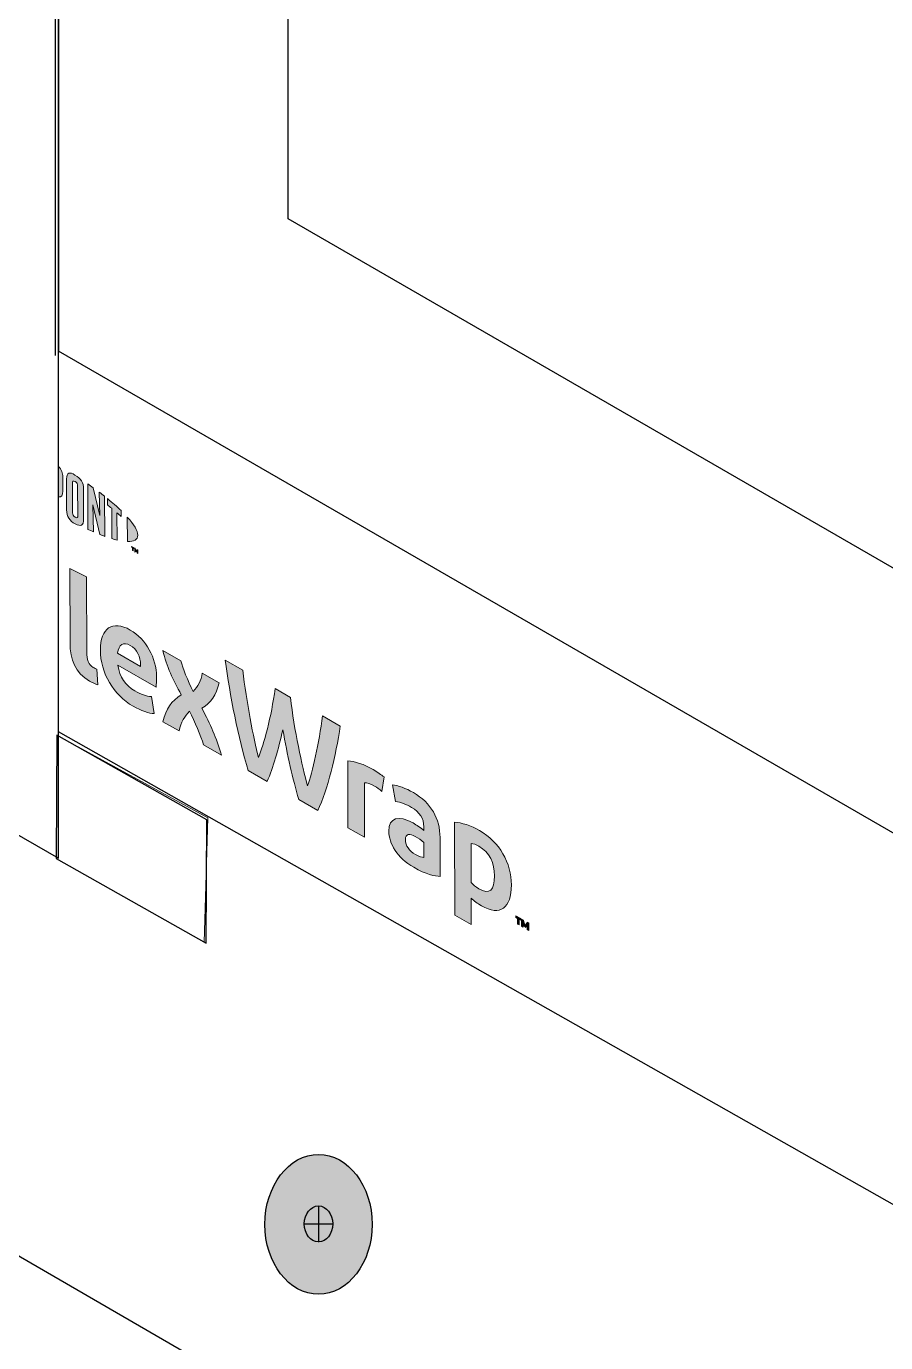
# Model space of a CAD drawing. Header units: inches. Extents: x -20.8 to 74.7, y -53.7 to 19.1.
# Drawn here: x 57.731 to 58.547, y -38.606 to -37.355 of the extents above; entities that cross this region are included whole.
import ezdxf

# ---------------------------------------------------------------- set-up
doc = ezdxf.new("R2010")
doc.units = ezdxf.units.IN
doc.header["$MEASUREMENT"] = 0
doc.layers.add('G-ANNO-TTLB', color=7, linetype='Continuous', lineweight=0)
doc.layers.add('TYVEK', color=7, linetype='Continuous', lineweight=0)

# ---------------------------------------------------------------- blocks, each defined once
blk = doc.blocks.new('Block_522')
at = {"layer": 'TYVEK', "color": 2, "lineweight": 25, "true_color": 0xffff00}
for points in [[(57.759, -37.6679)], [(59.3482, -38.5683)]]:
    blk.add_lwpolyline(points, dxfattribs=at)
blk = doc.blocks.new('Block_523')
at = {"layer": 'TYVEK', "color": 1, "lineweight": 25, "true_color": 0xff0000}
for points in [[(58.2013, -37.9232)], [(59.3482, -38.5854)]]:
    blk.add_lwpolyline(points, dxfattribs=at)
blk = doc.blocks.new('Block_525')
at = {"layer": 'TYVEK', "color": 1, "lineweight": 25, "true_color": 0xff0000}
for points in [[(57.4991, -37.6215)], [(59.0082, -38.4945)]]:
    blk.add_lwpolyline(points, dxfattribs=at)
blk = doc.blocks.new('Block_526')
at = {"layer": 'TYVEK', "color": 1, "lineweight": 25, "true_color": 0xff0000}
for points in [[(58.2013, -37.9232)], [(59.3482, -38.5854)]]:
    blk.add_lwpolyline(points, dxfattribs=at)
blk = doc.blocks.new('Block_528')
at = {"layer": 'TYVEK', "color": 4, "lineweight": 25, "true_color": 0x00ffff}
for points in [[(58.4868, -37.7394)], [(59.3485, -38.2363)]]:
    blk.add_lwpolyline(points, dxfattribs=at)
blk = doc.blocks.new('Block_530')
at = {"layer": 'TYVEK', "color": 4, "lineweight": 25, "true_color": 0x00ffff}
for points in [[(58.4868, -37.7394)], [(58.2046, -37.9007)]]:
    blk.add_lwpolyline(points, dxfattribs=at)
blk = doc.blocks.new('Block_533')
at = {"layer": 'TYVEK', "color": 4, "lineweight": 25, "true_color": 0x00ffff}
for points in [[(57.7617, -37.6655)], [(59.3485, -38.5663)]]:
    blk.add_lwpolyline(points, dxfattribs=at)
blk = doc.blocks.new('Block_534')
at = {"layer": 'TYVEK', "color": 2, "lineweight": 25, "true_color": 0xffff00}
for points in [[(57.7584, -37.6679)], [(59.3482, -38.5683)]]:
    blk.add_lwpolyline(points, dxfattribs=at)
blk = doc.blocks.new('Block_535')
at = {"layer": 'TYVEK', "color": 2, "lineweight": 25, "true_color": 0xffff00}
for points in [[(57.8268, -37.6292)], [(59.3441, -38.5053)]]:
    blk.add_lwpolyline(points, dxfattribs=at)
blk = doc.blocks.new('Block_536')
at = {"layer": 'TYVEK', "color": 1, "lineweight": 25, "true_color": 0xff0000}
for points in [[(58.2013, -37.9232)], [(59.3482, -38.5854)]]:
    blk.add_lwpolyline(points, dxfattribs=at)
blk = doc.blocks.new('Block_538')
at = {"layer": 'TYVEK', "true_color": 0x003b71, "transparency": 33554687}
h = blk.add_hatch(color=156, dxfattribs=at)
h.dxf.hatch_style = 2
edge = h.paths.add_edge_path()
edge.add_spline(control_points=[(57.7981, -37.9657), (57.797, -37.9654), (57.7959, -37.9648), (57.7948, -37.9642), (57.7902, -37.9615), (57.7885, -37.9568), (57.7885, -37.9496), (57.7885, -37.9496), (57.7884, -37.878), (57.7884, -37.878), (57.7884, -37.878), (57.7724, -37.8701), (57.7724, -37.8701), (57.7724, -37.8701), (57.7727, -37.9408), (57.7727, -37.9408), (57.7727, -37.9567), (57.778, -37.9696), (57.7912, -37.9772), (57.7935, -37.9785), (57.797, -37.98), (57.7992, -37.9808), (57.7992, -37.9808), (57.7981, -37.9657), (57.7981, -37.9657)], knot_values=[0, 0, 0, 0, 1, 1, 1, 2, 2, 2, 3, 3, 3, 4, 4, 4, 5, 5, 5, 6, 6, 6, 7, 7, 7, 8, 8, 8, 8], degree=3, periodic=0)
h = blk.add_hatch(color=156, dxfattribs=at)
h.dxf.hatch_style = 2
edge = h.paths.add_edge_path()
edge.add_spline(control_points=[(57.8397, -37.9633), (57.8397, -37.9633), (57.8179, -37.9507), (57.8179, -37.9507), (57.8188, -37.9423), (57.8233, -37.9394), (57.8299, -37.9432), (57.8362, -37.9468), (57.8397, -37.9543), (57.8397, -37.9617), (57.8397, -37.9617), (57.8397, -37.9633), (57.8397, -37.9633)], knot_values=[0, 0, 0, 0, 1, 1, 1, 2, 2, 2, 3, 3, 3, 4, 4, 4, 4], degree=3, periodic=0)
edge = h.paths.add_edge_path()
edge.add_spline(control_points=[(57.8548, -37.973), (57.8548, -37.9553), (57.8449, -37.9373), (57.8299, -37.9286), (57.813, -37.919), (57.8015, -37.9267), (57.8015, -37.9476), (57.8015, -37.9696), (57.8142, -37.9904), (57.8327, -38.001), (57.8402, -38.0054), (57.8477, -38.0078), (57.8527, -38.008), (57.8527, -38.008), (57.8502, -37.9919), (57.8502, -37.9919), (57.8452, -37.9914), (57.8399, -37.9898), (57.8342, -37.9865), (57.8251, -37.9812), (57.8197, -37.9735), (57.8181, -37.9619), (57.8181, -37.9619), (57.8544, -37.9828), (57.8544, -37.9828), (57.8547, -37.9803), (57.8549, -37.9769), (57.8548, -37.973)], knot_values=[0, 0, 0, 0, 1, 1, 1, 2, 2, 2, 3, 3, 3, 4, 4, 4, 5, 5, 5, 6, 6, 6, 7, 7, 7, 8, 8, 8, 9, 9, 9, 9], degree=3, periodic=0)
h = blk.add_hatch(color=156, dxfattribs=at)
h.dxf.hatch_style = 2
edge = h.paths.add_edge_path()
edge.add_spline(control_points=[(57.8979, -38.0029), (57.9065, -37.9976), (57.9115, -37.9908), (57.9144, -37.9787), (57.9144, -37.9787), (57.8983, -37.9696), (57.8983, -37.9696), (57.8976, -37.9765), (57.8938, -37.9822), (57.8897, -37.9871), (57.8845, -37.9765), (57.8795, -37.9647), (57.878, -37.9579), (57.878, -37.9579), (57.8609, -37.948), (57.8609, -37.948), (57.8645, -37.9633), (57.8706, -37.976), (57.8783, -37.9901), (57.8691, -37.996), (57.8638, -38.0035), (57.8609, -38.0157), (57.8609, -38.0157), (57.8763, -38.0244), (57.8763, -38.0244), (57.8778, -38.016), (57.882, -38.0104), (57.8863, -38.0057), (57.8912, -38.0157), (57.897, -38.0289), (57.8994, -38.0378), (57.8994, -38.0378), (57.9165, -38.0475), (57.9165, -38.0475), (57.9117, -38.0308), (57.906, -38.0183), (57.8979, -38.0029)], knot_values=[0, 0, 0, 0, 1, 1, 1, 2, 2, 2, 3, 3, 3, 4, 4, 4, 5, 5, 5, 6, 6, 6, 7, 7, 7, 8, 8, 8, 9, 9, 9, 10, 10, 10, 11, 11, 11, 12, 12, 12, 12], degree=3, periodic=0)
h = blk.add_hatch(color=156, dxfattribs=at)
h.dxf.hatch_style = 2
edge = h.paths.add_edge_path()
edge.add_spline(control_points=[(58.0126, -38.0101), (58.0092, -38.0361), (58.0027, -38.0637), (57.9983, -38.0767), (57.9931, -38.0582), (57.9856, -38.0235), (57.982, -37.9926), (57.982, -37.9926), (57.9674, -37.9842), (57.9674, -37.9842), (57.9641, -38.0111), (57.9565, -38.0372), (57.9516, -38.0498), (57.9469, -38.0317), (57.9403, -37.9965), (57.9367, -37.9667), (57.9367, -37.9667), (57.9201, -37.9571), (57.9201, -37.9571), (57.9244, -37.9903), (57.9326, -38.0314), (57.9419, -38.0621), (57.9419, -38.0621), (57.9599, -38.0725), (57.9599, -38.0725), (57.9656, -38.0592), (57.9705, -38.0426), (57.9748, -38.0233), (57.9791, -38.0475), (57.9842, -38.0698), (57.9899, -38.0897), (57.9899, -38.0897), (58.0079, -38.1), (58.0079, -38.1), (58.0176, -38.0803), (58.0251, -38.0482), (58.0294, -38.0198), (58.0294, -38.0198), (58.0126, -38.0101), (58.0126, -38.0101)], knot_values=[0, 0, 0, 0, 1, 1, 1, 2, 2, 2, 3, 3, 3, 4, 4, 4, 5, 5, 5, 6, 6, 6, 7, 7, 7, 8, 8, 8, 9, 9, 9, 10, 10, 10, 11, 11, 11, 12, 12, 12, 13, 13, 13, 13], degree=3, periodic=0)
h = blk.add_hatch(color=156, dxfattribs=at)
h.dxf.hatch_style = 2
edge = h.paths.add_edge_path()
edge.add_spline(control_points=[(58.0606, -38.0611), (58.0523, -38.0564), (58.0427, -38.053), (58.0365, -38.053), (58.0365, -38.053), (58.0366, -38.1165), (58.0366, -38.1165), (58.0366, -38.1165), (58.0524, -38.1255), (58.0524, -38.1255), (58.0524, -38.1255), (58.0523, -38.0737), (58.0523, -38.0737), (58.0548, -38.0737), (58.0576, -38.0744), (58.0619, -38.0769), (58.0642, -38.0783), (58.0667, -38.08), (58.0687, -38.0819), (58.0687, -38.0819), (58.0709, -38.0682), (58.0709, -38.0682), (58.0685, -38.0662), (58.0647, -38.0635), (58.0606, -38.0611)], knot_values=[0, 0, 0, 0, 1, 1, 1, 2, 2, 2, 3, 3, 3, 4, 4, 4, 5, 5, 5, 6, 6, 6, 7, 7, 7, 8, 8, 8, 8], degree=3, periodic=0)
h = blk.add_hatch(color=156, dxfattribs=at)
h.dxf.hatch_style = 2
edge = h.paths.add_edge_path()
edge.add_spline(control_points=[(58.1088, -38.1446), (58.1072, -38.1447), (58.1042, -38.1439), (58.1008, -38.1418), (58.0947, -38.1383), (58.0912, -38.1335), (58.0912, -38.1279), (58.0912, -38.1217), (58.0954, -38.1217), (58.1006, -38.1247), (58.1034, -38.1262), (58.1062, -38.1283), (58.1088, -38.1304), (58.1088, -38.1304), (58.1088, -38.1446), (58.1088, -38.1446)], knot_values=[0, 0, 0, 0, 1, 1, 1, 2, 2, 2, 3, 3, 3, 4, 4, 4, 5, 5, 5, 5], degree=3, periodic=0)
edge = h.paths.add_edge_path()
edge.add_spline(control_points=[(58.1241, -38.1258), (58.1241, -38.1079), (58.1156, -38.0928), (58.0988, -38.083), (58.0917, -38.079), (58.0838, -38.0761), (58.079, -38.0757), (58.079, -38.0757), (58.0819, -38.0915), (58.0819, -38.0915), (58.0866, -38.0921), (58.092, -38.0942), (58.097, -38.0971), (58.1047, -38.1015), (58.1087, -38.1076), (58.1087, -38.1157), (58.1087, -38.1157), (58.1088, -38.1189), (58.1088, -38.1189), (58.1059, -38.1168), (58.1017, -38.1139), (58.0985, -38.1119), (58.0848, -38.1042), (58.0755, -38.1065), (58.0755, -38.1197), (58.0755, -38.1315), (58.0834, -38.145), (58.0992, -38.154), (58.1106, -38.1607), (58.1195, -38.1626), (58.1242, -38.1626), (58.1242, -38.1626), (58.1241, -38.1258), (58.1241, -38.1258)], knot_values=[0, 0, 0, 0, 1, 1, 1, 2, 2, 2, 3, 3, 3, 4, 4, 4, 5, 5, 5, 6, 6, 6, 7, 7, 7, 8, 8, 8, 9, 9, 9, 10, 10, 10, 11, 11, 11, 11], degree=3, periodic=0)
h = blk.add_hatch(color=156, dxfattribs=at)
h.dxf.hatch_style = 2
edge = h.paths.add_edge_path()
edge.add_spline(control_points=[(58.161, -38.1744), (58.1577, -38.1725), (58.1559, -38.1707), (58.1537, -38.1683), (58.1537, -38.1683), (58.1537, -38.1314), (58.1537, -38.1314), (58.156, -38.1317), (58.1581, -38.1322), (58.1609, -38.1339), (58.1715, -38.1398), (58.1758, -38.1503), (58.1758, -38.1622), (58.1759, -38.1758), (58.1712, -38.1803), (58.161, -38.1744)], knot_values=[0, 0, 0, 0, 1, 1, 1, 2, 2, 2, 3, 3, 3, 4, 4, 4, 5, 5, 5, 5], degree=3, periodic=0)
edge = h.paths.add_edge_path()
edge.add_spline(control_points=[(58.1617, -38.1192), (58.1535, -38.1144), (58.1444, -38.1115), (58.1379, -38.1111), (58.1379, -38.1111), (58.1381, -38.1994), (58.1381, -38.1994), (58.1381, -38.1994), (58.1538, -38.2085), (58.1538, -38.2085), (58.1538, -38.2085), (58.1537, -38.1833), (58.1537, -38.1833), (58.1566, -38.1862), (58.1594, -38.1883), (58.1634, -38.1905), (58.1813, -38.201), (58.192, -38.1926), (58.1919, -38.1708), (58.1919, -38.1497), (58.1806, -38.13), (58.1617, -38.1192)], knot_values=[0, 0, 0, 0, 1, 1, 1, 2, 2, 2, 3, 3, 3, 4, 4, 4, 5, 5, 5, 6, 6, 6, 7, 7, 7, 7], degree=3, periodic=0)
h = blk.add_hatch(color=156, dxfattribs=at)
h.dxf.hatch_style = 2
edge = h.paths.add_edge_path()
edge.add_spline(control_points=[(58.1962, -38.2001), (58.1962, -38.2001), (58.1962, -38.2017), (58.1962, -38.2017), (58.1962, -38.2017), (58.1977, -38.2025), (58.1977, -38.2025), (58.1977, -38.2025), (58.1978, -38.2079), (58.1978, -38.2079), (58.1978, -38.2079), (58.1994, -38.2087), (58.1994, -38.2087), (58.1994, -38.2087), (58.1994, -38.2035), (58.1994, -38.2035), (58.1994, -38.2035), (58.2009, -38.2043), (58.2009, -38.2043), (58.2009, -38.2043), (58.2009, -38.2028), (58.2009, -38.2028), (58.2009, -38.2028), (58.1962, -38.2001), (58.1962, -38.2001)], knot_values=[0, 0, 0, 0, 1, 1, 1, 2, 2, 2, 3, 3, 3, 4, 4, 4, 5, 5, 5, 6, 6, 6, 7, 7, 7, 8, 8, 8, 8], degree=3, periodic=0)
edge = h.paths.add_edge_path()
edge.add_spline(control_points=[(58.2069, -38.2062), (58.2063, -38.2075), (58.2058, -38.2083), (58.2051, -38.2092), (58.2044, -38.2076), (58.2038, -38.2061), (58.2033, -38.2042), (58.2033, -38.2042), (58.2016, -38.2032), (58.2016, -38.2032), (58.2016, -38.2032), (58.2016, -38.21), (58.2016, -38.21), (58.2016, -38.21), (58.2031, -38.2108), (58.2031, -38.2108), (58.2031, -38.2108), (58.2031, -38.2078), (58.2031, -38.2078), (58.2031, -38.2078), (58.203, -38.2065), (58.203, -38.2065), (58.2035, -38.2079), (58.2041, -38.2093), (58.2045, -38.2104), (58.2045, -38.2104), (58.2056, -38.2111), (58.2056, -38.2111), (58.206, -38.2105), (58.2066, -38.2097), (58.2072, -38.209), (58.2072, -38.209), (58.207, -38.21), (58.207, -38.21), (58.207, -38.21), (58.207, -38.2132), (58.207, -38.2132), (58.207, -38.2132), (58.2085, -38.214), (58.2085, -38.214), (58.2085, -38.214), (58.2085, -38.2072), (58.2085, -38.2072), (58.2085, -38.2072), (58.2069, -38.2062), (58.2069, -38.2062)], knot_values=[0, 0, 0, 0, 1, 1, 1, 2, 2, 2, 3, 3, 3, 4, 4, 4, 5, 5, 5, 6, 6, 6, 7, 7, 7, 8, 8, 8, 9, 9, 9, 10, 10, 10, 11, 11, 11, 12, 12, 12, 13, 13, 13, 14, 14, 14, 15, 15, 15, 15], degree=3, periodic=0)
at = {"layer": 'TYVEK'}
for points, knots in [([(57.7981, -37.9657), (57.797, -37.9654), (57.7959, -37.9648), (57.7948, -37.9642), (57.7902, -37.9615), (57.7885, -37.9568), (57.7885, -37.9496), (57.7885, -37.9496), (57.7884, -37.878), (57.7884, -37.878), (57.7884, -37.878), (57.7724, -37.8701), (57.7724, -37.8701), (57.7724, -37.8701), (57.7727, -37.9408), (57.7727, -37.9408), (57.7727, -37.9567), (57.778, -37.9696), (57.7912, -37.9772), (57.7935, -37.9785), (57.797, -37.98), (57.7992, -37.9808), (57.7992, -37.9808), (57.7981, -37.9657), (57.7981, -37.9657)], [0, 0, 0, 0, 1, 1, 1, 2, 2, 2, 3, 3, 3, 4, 4, 4, 5, 5, 5, 6, 6, 6, 7, 7, 7, 8, 8, 8, 8]), ([(57.8548, -37.973), (57.8548, -37.9553), (57.8449, -37.9373), (57.8299, -37.9286), (57.813, -37.919), (57.8015, -37.9267), (57.8015, -37.9476), (57.8015, -37.9696), (57.8142, -37.9904), (57.8327, -38.001), (57.8402, -38.0054), (57.8477, -38.0078), (57.8527, -38.008), (57.8527, -38.008), (57.8502, -37.9919), (57.8502, -37.9919), (57.8452, -37.9914), (57.8399, -37.9898), (57.8342, -37.9865), (57.8251, -37.9812), (57.8197, -37.9735), (57.8181, -37.9619), (57.8181, -37.9619), (57.8544, -37.9828), (57.8544, -37.9828), (57.8547, -37.9803), (57.8549, -37.9769), (57.8548, -37.973)], [0, 0, 0, 0, 1, 1, 1, 2, 2, 2, 3, 3, 3, 4, 4, 4, 5, 5, 5, 6, 6, 6, 7, 7, 7, 8, 8, 8, 9, 9, 9, 9]), ([(57.8397, -37.9633), (57.8397, -37.9633), (57.8179, -37.9507), (57.8179, -37.9507), (57.8188, -37.9423), (57.8233, -37.9394), (57.8299, -37.9432), (57.8362, -37.9468), (57.8397, -37.9543), (57.8397, -37.9617), (57.8397, -37.9617), (57.8397, -37.9633), (57.8397, -37.9633)], [0, 0, 0, 0, 1, 1, 1, 2, 2, 2, 3, 3, 3, 4, 4, 4, 4]), ([(57.8979, -38.0029), (57.9065, -37.9976), (57.9115, -37.9908), (57.9144, -37.9787), (57.9144, -37.9787), (57.8983, -37.9696), (57.8983, -37.9696), (57.8976, -37.9765), (57.8938, -37.9822), (57.8897, -37.9871), (57.8845, -37.9765), (57.8795, -37.9647), (57.878, -37.9579), (57.878, -37.9579), (57.8609, -37.948), (57.8609, -37.948), (57.8645, -37.9633), (57.8706, -37.976), (57.8783, -37.9901), (57.8691, -37.996), (57.8638, -38.0035), (57.8609, -38.0157), (57.8609, -38.0157), (57.8763, -38.0244), (57.8763, -38.0244), (57.8778, -38.016), (57.882, -38.0104), (57.8863, -38.0057), (57.8912, -38.0157), (57.897, -38.0289), (57.8994, -38.0378), (57.8994, -38.0378), (57.9165, -38.0475), (57.9165, -38.0475), (57.9117, -38.0308), (57.906, -38.0183), (57.8979, -38.0029)], [0, 0, 0, 0, 1, 1, 1, 2, 2, 2, 3, 3, 3, 4, 4, 4, 5, 5, 5, 6, 6, 6, 7, 7, 7, 8, 8, 8, 9, 9, 9, 10, 10, 10, 11, 11, 11, 12, 12, 12, 12]), ([(58.0126, -38.0101), (58.0092, -38.0361), (58.0027, -38.0637), (57.9983, -38.0767), (57.9931, -38.0582), (57.9856, -38.0235), (57.982, -37.9926), (57.982, -37.9926), (57.9674, -37.9842), (57.9674, -37.9842), (57.9641, -38.0111), (57.9565, -38.0372), (57.9516, -38.0498), (57.9469, -38.0317), (57.9403, -37.9965), (57.9367, -37.9667), (57.9367, -37.9667), (57.9201, -37.9571), (57.9201, -37.9571), (57.9244, -37.9903), (57.9326, -38.0314), (57.9419, -38.0621), (57.9419, -38.0621), (57.9599, -38.0725), (57.9599, -38.0725), (57.9656, -38.0592), (57.9705, -38.0426), (57.9748, -38.0233), (57.9791, -38.0475), (57.9842, -38.0698), (57.9899, -38.0897), (57.9899, -38.0897), (58.0079, -38.1), (58.0079, -38.1), (58.0176, -38.0803), (58.0251, -38.0482), (58.0294, -38.0198), (58.0294, -38.0198), (58.0126, -38.0101), (58.0126, -38.0101)], [0, 0, 0, 0, 1, 1, 1, 2, 2, 2, 3, 3, 3, 4, 4, 4, 5, 5, 5, 6, 6, 6, 7, 7, 7, 8, 8, 8, 9, 9, 9, 10, 10, 10, 11, 11, 11, 12, 12, 12, 13, 13, 13, 13]), ([(58.0606, -38.0611), (58.0523, -38.0564), (58.0427, -38.053), (58.0365, -38.053), (58.0365, -38.053), (58.0366, -38.1165), (58.0366, -38.1165), (58.0366, -38.1165), (58.0524, -38.1255), (58.0524, -38.1255), (58.0524, -38.1255), (58.0523, -38.0737), (58.0523, -38.0737), (58.0548, -38.0737), (58.0576, -38.0744), (58.0619, -38.0769), (58.0642, -38.0783), (58.0667, -38.08), (58.0687, -38.0819), (58.0687, -38.0819), (58.0709, -38.0682), (58.0709, -38.0682), (58.0685, -38.0662), (58.0647, -38.0635), (58.0606, -38.0611)], [0, 0, 0, 0, 1, 1, 1, 2, 2, 2, 3, 3, 3, 4, 4, 4, 5, 5, 5, 6, 6, 6, 7, 7, 7, 8, 8, 8, 8]), ([(58.1241, -38.1258), (58.1241, -38.1079), (58.1156, -38.0928), (58.0988, -38.083), (58.0917, -38.079), (58.0838, -38.0761), (58.079, -38.0757), (58.079, -38.0757), (58.0819, -38.0915), (58.0819, -38.0915), (58.0866, -38.0921), (58.092, -38.0942), (58.097, -38.0971), (58.1047, -38.1015), (58.1087, -38.1076), (58.1087, -38.1157), (58.1087, -38.1157), (58.1088, -38.1189), (58.1088, -38.1189), (58.1059, -38.1168), (58.1017, -38.1139), (58.0985, -38.1119), (58.0848, -38.1042), (58.0755, -38.1065), (58.0755, -38.1197), (58.0755, -38.1315), (58.0834, -38.145), (58.0992, -38.154), (58.1106, -38.1607), (58.1195, -38.1626), (58.1242, -38.1626), (58.1242, -38.1626), (58.1241, -38.1258), (58.1241, -38.1258)], [0, 0, 0, 0, 1, 1, 1, 2, 2, 2, 3, 3, 3, 4, 4, 4, 5, 5, 5, 6, 6, 6, 7, 7, 7, 8, 8, 8, 9, 9, 9, 10, 10, 10, 11, 11, 11, 11]), ([(58.1617, -38.1192), (58.1535, -38.1144), (58.1444, -38.1115), (58.1379, -38.1111), (58.1379, -38.1111), (58.1381, -38.1994), (58.1381, -38.1994), (58.1381, -38.1994), (58.1538, -38.2085), (58.1538, -38.2085), (58.1538, -38.2085), (58.1537, -38.1833), (58.1537, -38.1833), (58.1566, -38.1862), (58.1594, -38.1883), (58.1634, -38.1905), (58.1813, -38.201), (58.192, -38.1926), (58.1919, -38.1708), (58.1919, -38.1497), (58.1806, -38.13), (58.1617, -38.1192)], [0, 0, 0, 0, 1, 1, 1, 2, 2, 2, 3, 3, 3, 4, 4, 4, 5, 5, 5, 6, 6, 6, 7, 7, 7, 7]), ([(58.1088, -38.1446), (58.1072, -38.1447), (58.1042, -38.1439), (58.1008, -38.1418), (58.0947, -38.1383), (58.0912, -38.1335), (58.0912, -38.1279), (58.0912, -38.1217), (58.0954, -38.1217), (58.1006, -38.1247), (58.1034, -38.1262), (58.1062, -38.1283), (58.1088, -38.1304), (58.1088, -38.1304), (58.1088, -38.1446), (58.1088, -38.1446)], [0, 0, 0, 0, 1, 1, 1, 2, 2, 2, 3, 3, 3, 4, 4, 4, 5, 5, 5, 5]), ([(58.161, -38.1744), (58.1577, -38.1725), (58.1559, -38.1707), (58.1537, -38.1683), (58.1537, -38.1683), (58.1537, -38.1314), (58.1537, -38.1314), (58.156, -38.1317), (58.1581, -38.1322), (58.1609, -38.1339), (58.1715, -38.1398), (58.1758, -38.1503), (58.1758, -38.1622), (58.1759, -38.1758), (58.1712, -38.1803), (58.161, -38.1744)], [0, 0, 0, 0, 1, 1, 1, 2, 2, 2, 3, 3, 3, 4, 4, 4, 5, 5, 5, 5]), ([(58.1962, -38.2001), (58.1962, -38.2001), (58.1962, -38.2017), (58.1962, -38.2017), (58.1962, -38.2017), (58.1977, -38.2025), (58.1977, -38.2025), (58.1977, -38.2025), (58.1978, -38.2079), (58.1978, -38.2079), (58.1978, -38.2079), (58.1994, -38.2087), (58.1994, -38.2087), (58.1994, -38.2087), (58.1994, -38.2035), (58.1994, -38.2035), (58.1994, -38.2035), (58.2009, -38.2043), (58.2009, -38.2043), (58.2009, -38.2043), (58.2009, -38.2028), (58.2009, -38.2028), (58.2009, -38.2028), (58.1962, -38.2001), (58.1962, -38.2001)], [0, 0, 0, 0, 1, 1, 1, 2, 2, 2, 3, 3, 3, 4, 4, 4, 5, 5, 5, 6, 6, 6, 7, 7, 7, 8, 8, 8, 8]), ([(58.2069, -38.2062), (58.2063, -38.2075), (58.2058, -38.2083), (58.2051, -38.2092), (58.2044, -38.2076), (58.2038, -38.2061), (58.2033, -38.2042), (58.2033, -38.2042), (58.2016, -38.2032), (58.2016, -38.2032), (58.2016, -38.2032), (58.2016, -38.21), (58.2016, -38.21), (58.2016, -38.21), (58.2031, -38.2108), (58.2031, -38.2108), (58.2031, -38.2108), (58.2031, -38.2078), (58.2031, -38.2078), (58.2031, -38.2078), (58.203, -38.2065), (58.203, -38.2065), (58.2035, -38.2079), (58.2041, -38.2093), (58.2045, -38.2104), (58.2045, -38.2104), (58.2056, -38.2111), (58.2056, -38.2111), (58.206, -38.2105), (58.2066, -38.2097), (58.2072, -38.209), (58.2072, -38.209), (58.207, -38.21), (58.207, -38.21), (58.207, -38.21), (58.207, -38.2132), (58.207, -38.2132), (58.207, -38.2132), (58.2085, -38.214), (58.2085, -38.214), (58.2085, -38.214), (58.2085, -38.2072), (58.2085, -38.2072), (58.2085, -38.2072), (58.2069, -38.2062), (58.2069, -38.2062)], [0, 0, 0, 0, 1, 1, 1, 2, 2, 2, 3, 3, 3, 4, 4, 4, 5, 5, 5, 6, 6, 6, 7, 7, 7, 8, 8, 8, 9, 9, 9, 10, 10, 10, 11, 11, 11, 12, 12, 12, 13, 13, 13, 14, 14, 14, 15, 15, 15, 15])]:
    blk.add_open_spline(points, degree=3, knots=knots, dxfattribs=at)
blk = doc.blocks.new('Block_539')
at = {"layer": 'TYVEK', "true_color": 0x003b71, "transparency": 33554687}
h = blk.add_hatch(color=156, dxfattribs=at)
h.dxf.hatch_style = 2
edge = h.paths.add_edge_path()
edge.add_spline(control_points=[(57.7617, -37.7733), (57.7617, -37.7733), (57.7617, -37.8022), (57.7617, -37.8022), (57.7647, -37.8028), (57.7659, -37.8008), (57.7659, -37.7967), (57.7659, -37.7967), (57.7659, -37.7833), (57.7659, -37.7833), (57.7659, -37.7794), (57.7645, -37.7761), (57.7617, -37.7733)], knot_values=[0, 0, 0, 0, 1, 1, 1, 2, 2, 2, 3, 3, 3, 4, 4, 4, 4], degree=3, periodic=0)
h = blk.add_hatch(color=156, dxfattribs=at)
h.dxf.hatch_style = 2
edge = h.paths.add_edge_path()
edge.add_spline(control_points=[(57.7776, -37.8214), (57.7756, -37.8203), (57.7751, -37.819), (57.7751, -37.8172), (57.7751, -37.8172), (57.7749, -37.789), (57.7749, -37.789), (57.7749, -37.7872), (57.7755, -37.7864), (57.7776, -37.7876), (57.7795, -37.7889), (57.7799, -37.7901), (57.7799, -37.7919), (57.7799, -37.7919), (57.7801, -37.82), (57.7801, -37.82), (57.7801, -37.8218), (57.7795, -37.8225), (57.7776, -37.8214)], knot_values=[0, 0, 0, 0, 1, 1, 1, 2, 2, 2, 3, 3, 3, 4, 4, 4, 5, 5, 5, 6, 6, 6, 6], degree=3, periodic=0)
edge = h.paths.add_edge_path()
edge.add_spline(control_points=[(57.7855, -37.7948), (57.7855, -37.7885), (57.783, -37.7848), (57.7774, -37.7814), (57.7724, -37.7782), (57.7694, -37.779), (57.7694, -37.785), (57.7694, -37.785), (57.7694, -37.8144), (57.7694, -37.8144), (57.7695, -37.8208), (57.7722, -37.825), (57.7776, -37.8278), (57.7829, -37.8305), (57.7856, -37.8298), (57.7856, -37.823), (57.7856, -37.823), (57.7855, -37.7948), (57.7855, -37.7948)], knot_values=[0, 0, 0, 0, 1, 1, 1, 2, 2, 2, 3, 3, 3, 4, 4, 4, 5, 5, 5, 6, 6, 6, 6], degree=3, periodic=0)
h = blk.add_hatch(color=156, dxfattribs=at)
h.dxf.hatch_style = 2
edge = h.paths.add_edge_path()
edge.add_spline(control_points=[(57.8009, -37.8199), (57.8009, -37.8199), (57.7947, -37.7934), (57.7947, -37.7934), (57.793, -37.7922), (57.791, -37.7908), (57.7895, -37.7897), (57.7895, -37.7897), (57.7896, -37.8331), (57.7896, -37.8331), (57.7907, -37.8336), (57.7934, -37.8348), (57.7949, -37.8354), (57.7949, -37.8354), (57.7944, -37.8096), (57.7944, -37.8096), (57.7944, -37.8096), (57.8009, -37.8379), (57.8009, -37.8379), (57.8023, -37.8384), (57.8043, -37.8392), (57.8056, -37.8397), (57.8056, -37.8397), (57.8055, -37.8016), (57.8055, -37.8016), (57.8041, -37.8005), (57.8016, -37.7985), (57.8004, -37.7976), (57.8004, -37.7976), (57.8009, -37.8199), (57.8009, -37.8199)], knot_values=[0, 0, 0, 0, 1, 1, 1, 2, 2, 2, 3, 3, 3, 4, 4, 4, 5, 5, 5, 6, 6, 6, 7, 7, 7, 8, 8, 8, 9, 9, 9, 10, 10, 10, 10], degree=3, periodic=0)
h = blk.add_hatch(color=156, dxfattribs=at)
h.dxf.hatch_style = 2
edge = h.paths.add_edge_path()
edge.add_spline(control_points=[(57.8082, -37.8098), (57.8096, -37.8109), (57.8109, -37.8119), (57.8123, -37.813), (57.8123, -37.813), (57.8123, -37.8418), (57.8123, -37.8418), (57.8135, -37.8422), (57.8158, -37.8428), (57.8173, -37.8432), (57.8173, -37.8432), (57.8172, -37.8172), (57.8172, -37.8172), (57.8186, -37.8185), (57.82, -37.8197), (57.8212, -37.8208), (57.8212, -37.8208), (57.8212, -37.8152), (57.8212, -37.8152), (57.8173, -37.8114), (57.8131, -37.8077), (57.8082, -37.8038), (57.8082, -37.8038), (57.8082, -37.8098), (57.8082, -37.8098)], knot_values=[0, 0, 0, 0, 1, 1, 1, 2, 2, 2, 3, 3, 3, 4, 4, 4, 5, 5, 5, 6, 6, 6, 7, 7, 7, 8, 8, 8, 8], degree=3, periodic=0)
h = blk.add_hatch(color=156, dxfattribs=at)
h.dxf.hatch_style = 2
edge = h.paths.add_edge_path()
edge.add_spline(control_points=[(57.837, -37.8386), (57.837, -37.8429), (57.8334, -37.8448), (57.8272, -37.8446), (57.8272, -37.8446), (57.8271, -37.8213), (57.8271, -37.8213), (57.8334, -37.8284), (57.837, -37.8344), (57.837, -37.8386)], knot_values=[0, 0, 0, 0, 1, 1, 1, 2, 2, 2, 3, 3, 3, 3], degree=3, periodic=0)
h = blk.add_hatch(color=156, dxfattribs=at)
h.dxf.hatch_style = 2
edge = h.paths.add_edge_path()
edge.add_spline(control_points=[(57.8312, -37.8492), (57.8312, -37.8492), (57.8312, -37.8498), (57.8312, -37.8498), (57.8312, -37.8498), (57.832, -37.8503), (57.832, -37.8503), (57.832, -37.8503), (57.832, -37.853), (57.832, -37.853), (57.832, -37.853), (57.8326, -37.8535), (57.8326, -37.8535), (57.8326, -37.8535), (57.8326, -37.8507), (57.8326, -37.8507), (57.8326, -37.8507), (57.8335, -37.8511), (57.8335, -37.8511), (57.8335, -37.8511), (57.8335, -37.8505), (57.8335, -37.8505), (57.8335, -37.8505), (57.8312, -37.8492), (57.8312, -37.8492)], knot_values=[0, 0, 0, 0, 1, 1, 1, 2, 2, 2, 3, 3, 3, 4, 4, 4, 5, 5, 5, 6, 6, 6, 7, 7, 7, 8, 8, 8, 8], degree=3, periodic=0)
edge = h.paths.add_edge_path()
edge.add_spline(control_points=[(57.8365, -37.8523), (57.8365, -37.8523), (57.8356, -37.8533), (57.8356, -37.8533), (57.8356, -37.8533), (57.8347, -37.8512), (57.8347, -37.8512), (57.8347, -37.8512), (57.8341, -37.851), (57.8341, -37.851), (57.8341, -37.851), (57.8341, -37.8543), (57.8341, -37.8543), (57.8341, -37.8543), (57.8347, -37.8546), (57.8347, -37.8546), (57.8347, -37.8546), (57.8347, -37.8522), (57.8347, -37.8522), (57.8347, -37.8522), (57.8355, -37.8543), (57.8355, -37.8543), (57.8355, -37.8543), (57.8356, -37.8543), (57.8356, -37.8543), (57.8356, -37.8543), (57.8365, -37.8533), (57.8365, -37.8533), (57.8365, -37.8533), (57.8365, -37.8557), (57.8365, -37.8557), (57.8365, -37.8557), (57.837, -37.856), (57.837, -37.856), (57.837, -37.856), (57.837, -37.8526), (57.837, -37.8526), (57.837, -37.8526), (57.8365, -37.8523), (57.8365, -37.8523)], knot_values=[0, 0, 0, 0, 1, 1, 1, 2, 2, 2, 3, 3, 3, 4, 4, 4, 5, 5, 5, 6, 6, 6, 7, 7, 7, 8, 8, 8, 9, 9, 9, 10, 10, 10, 11, 11, 11, 12, 12, 12, 13, 13, 13, 13], degree=3, periodic=0)
at = {"layer": 'TYVEK'}
for points, knots in [([(57.7617, -37.7733), (57.7617, -37.7733), (57.7617, -37.8022), (57.7617, -37.8022), (57.7647, -37.8028), (57.7659, -37.8008), (57.7659, -37.7967), (57.7659, -37.7967), (57.7659, -37.7833), (57.7659, -37.7833), (57.7659, -37.7794), (57.7645, -37.7761), (57.7617, -37.7733)], [0, 0, 0, 0, 1, 1, 1, 2, 2, 2, 3, 3, 3, 4, 4, 4, 4]), ([(57.7855, -37.7948), (57.7855, -37.7885), (57.783, -37.7848), (57.7774, -37.7814), (57.7724, -37.7782), (57.7694, -37.779), (57.7694, -37.785), (57.7694, -37.785), (57.7694, -37.8144), (57.7694, -37.8144), (57.7695, -37.8208), (57.7722, -37.825), (57.7776, -37.8278), (57.7829, -37.8305), (57.7856, -37.8298), (57.7856, -37.823), (57.7856, -37.823), (57.7855, -37.7948), (57.7855, -37.7948)], [0, 0, 0, 0, 1, 1, 1, 2, 2, 2, 3, 3, 3, 4, 4, 4, 5, 5, 5, 6, 6, 6, 6]), ([(57.7776, -37.8214), (57.7756, -37.8203), (57.7751, -37.819), (57.7751, -37.8172), (57.7751, -37.8172), (57.7749, -37.789), (57.7749, -37.789), (57.7749, -37.7872), (57.7755, -37.7864), (57.7776, -37.7876), (57.7795, -37.7889), (57.7799, -37.7901), (57.7799, -37.7919), (57.7799, -37.7919), (57.7801, -37.82), (57.7801, -37.82), (57.7801, -37.8218), (57.7795, -37.8225), (57.7776, -37.8214)], [0, 0, 0, 0, 1, 1, 1, 2, 2, 2, 3, 3, 3, 4, 4, 4, 5, 5, 5, 6, 6, 6, 6]), ([(57.8009, -37.8199), (57.8009, -37.8199), (57.7947, -37.7934), (57.7947, -37.7934), (57.793, -37.7922), (57.791, -37.7908), (57.7895, -37.7897), (57.7895, -37.7897), (57.7896, -37.8331), (57.7896, -37.8331), (57.7907, -37.8336), (57.7934, -37.8348), (57.7949, -37.8354), (57.7949, -37.8354), (57.7944, -37.8096), (57.7944, -37.8096), (57.7944, -37.8096), (57.8009, -37.8379), (57.8009, -37.8379), (57.8023, -37.8384), (57.8043, -37.8392), (57.8056, -37.8397), (57.8056, -37.8397), (57.8055, -37.8016), (57.8055, -37.8016), (57.8041, -37.8005), (57.8016, -37.7985), (57.8004, -37.7976), (57.8004, -37.7976), (57.8009, -37.8199), (57.8009, -37.8199)], [0, 0, 0, 0, 1, 1, 1, 2, 2, 2, 3, 3, 3, 4, 4, 4, 5, 5, 5, 6, 6, 6, 7, 7, 7, 8, 8, 8, 9, 9, 9, 10, 10, 10, 10]), ([(57.8082, -37.8098), (57.8096, -37.8109), (57.8109, -37.8119), (57.8123, -37.813), (57.8123, -37.813), (57.8123, -37.8418), (57.8123, -37.8418), (57.8135, -37.8422), (57.8158, -37.8428), (57.8173, -37.8432), (57.8173, -37.8432), (57.8172, -37.8172), (57.8172, -37.8172), (57.8186, -37.8185), (57.82, -37.8197), (57.8212, -37.8208), (57.8212, -37.8208), (57.8212, -37.8152), (57.8212, -37.8152), (57.8173, -37.8114), (57.8131, -37.8077), (57.8082, -37.8038), (57.8082, -37.8038), (57.8082, -37.8098), (57.8082, -37.8098)], [0, 0, 0, 0, 1, 1, 1, 2, 2, 2, 3, 3, 3, 4, 4, 4, 5, 5, 5, 6, 6, 6, 7, 7, 7, 8, 8, 8, 8]), ([(57.837, -37.8386), (57.837, -37.8429), (57.8334, -37.8448), (57.8272, -37.8446), (57.8272, -37.8446), (57.8271, -37.8213), (57.8271, -37.8213), (57.8334, -37.8284), (57.837, -37.8344), (57.837, -37.8386)], [0, 0, 0, 0, 1, 1, 1, 2, 2, 2, 3, 3, 3, 3]), ([(57.8312, -37.8492), (57.8312, -37.8492), (57.8312, -37.8498), (57.8312, -37.8498), (57.8312, -37.8498), (57.832, -37.8503), (57.832, -37.8503), (57.832, -37.8503), (57.832, -37.853), (57.832, -37.853), (57.832, -37.853), (57.8326, -37.8535), (57.8326, -37.8535), (57.8326, -37.8535), (57.8326, -37.8507), (57.8326, -37.8507), (57.8326, -37.8507), (57.8335, -37.8511), (57.8335, -37.8511), (57.8335, -37.8511), (57.8335, -37.8505), (57.8335, -37.8505), (57.8335, -37.8505), (57.8312, -37.8492), (57.8312, -37.8492)], [0, 0, 0, 0, 1, 1, 1, 2, 2, 2, 3, 3, 3, 4, 4, 4, 5, 5, 5, 6, 6, 6, 7, 7, 7, 8, 8, 8, 8]), ([(57.8365, -37.8523), (57.8365, -37.8523), (57.8356, -37.8533), (57.8356, -37.8533), (57.8356, -37.8533), (57.8347, -37.8512), (57.8347, -37.8512), (57.8347, -37.8512), (57.8341, -37.851), (57.8341, -37.851), (57.8341, -37.851), (57.8341, -37.8543), (57.8341, -37.8543), (57.8341, -37.8543), (57.8347, -37.8546), (57.8347, -37.8546), (57.8347, -37.8546), (57.8347, -37.8522), (57.8347, -37.8522), (57.8347, -37.8522), (57.8355, -37.8543), (57.8355, -37.8543), (57.8355, -37.8543), (57.8356, -37.8543), (57.8356, -37.8543), (57.8356, -37.8543), (57.8365, -37.8533), (57.8365, -37.8533), (57.8365, -37.8533), (57.8365, -37.8557), (57.8365, -37.8557), (57.8365, -37.8557), (57.837, -37.856), (57.837, -37.856), (57.837, -37.856), (57.837, -37.8526), (57.837, -37.8526), (57.837, -37.8526), (57.8365, -37.8523), (57.8365, -37.8523)], [0, 0, 0, 0, 1, 1, 1, 2, 2, 2, 3, 3, 3, 4, 4, 4, 5, 5, 5, 6, 6, 6, 7, 7, 7, 8, 8, 8, 9, 9, 9, 10, 10, 10, 11, 11, 11, 12, 12, 12, 13, 13, 13, 13])]:
    blk.add_open_spline(points, degree=3, knots=knots, dxfattribs=at)
blk = doc.blocks.new('Block_537')
at = {"layer": 'TYVEK'}
for name in ['Block_539', 'Block_538']:
    blk.add_blockref(name, (0, 0), dxfattribs=at)
blk = doc.blocks.new('Block_563')
at = {"layer": 'TYVEK', "color": 18, "lineweight": 25, "true_color": 0x000000}
for points in [[(56.7603, -37.2827)], [(58.0891, -38.052)]]:
    blk.add_lwpolyline(points, dxfattribs=at)
blk = doc.blocks.new('Block_579')
at = {"layer": 'TYVEK', "true_color": 0x003b71, "transparency": 33554687}
h = blk.add_hatch(color=156, dxfattribs=at)
h.dxf.hatch_style = 2
edge = h.paths.add_edge_path()
edge.add_ellipse((58.0087, -38.4932), major_axis=(0, 0.0664), ratio=0.766948, start_angle=0, end_angle=360)
at = {"layer": 'TYVEK', "color": 252, "lineweight": 25, "true_color": 0x838484}
for p, q in [((58.0087, -38.4757), (58.0087, -38.51)), ((57.9952, -38.4928), (58.0222, -38.4928))]:
    blk.add_line(p, q, dxfattribs=at)
at = {"layer": 'TYVEK', "color": 18, "lineweight": 25, "true_color": 0x000000}
blk.add_ellipse((58.0087, -38.4932), major_axis=(0, 0.0664), ratio=0.766948, dxfattribs=at)
at = {"layer": 'TYVEK', "color": 252, "lineweight": 25, "true_color": 0x838484}
blk.add_ellipse((58.0087, -38.4928), major_axis=(0, 0.0171), ratio=0.788846, dxfattribs=at)

msp = doc.modelspace()

# ---------------------------------------------------------------- hatches: boundary and pattern name
at = {"layer": 'G-ANNO-TTLB', "true_color": 0xb9529f, "transparency": 33554687}
h = msp.add_hatch(color=233, dxfattribs=at)
edge = h.paths.add_edge_path()
edge.add_spline(control_points=[(70.2653, -53.7487), (70.2653, -53.7487), (29.5652, -53.7487), (29.5652, -53.7487), (29.5652, -53.7487), (29.5652, -19.6134), (29.5652, -19.6134), (29.5652, -19.6134), (70.2653, -19.6134), (70.2653, -19.6134), (70.2653, -19.6134), (70.2653, -53.7487), (70.2653, -53.7487)], knot_values=[0, 0, 0, 0, 1, 1, 1, 2, 2, 2, 3, 3, 3, 4, 4, 4, 4], degree=3, periodic=0)
edge = h.paths.add_edge_path()
edge.add_spline(control_points=[(29.6903, -19.7385), (29.6903, -19.7385), (29.6903, -53.6237), (29.6903, -53.6237), (29.6903, -53.6237), (70.1402, -53.6237), (70.1402, -53.6237), (70.1402, -53.6237), (70.1402, -19.7385), (70.1402, -19.7385), (70.1402, -19.7385), (29.6903, -19.7385), (29.6903, -19.7385)], knot_values=[0, 0, 0, 0, 1, 1, 1, 2, 2, 2, 3, 3, 3, 4, 4, 4, 4], degree=3, periodic=0)
edge.add_line((29.6903, -19.7385), (29.6903, -19.7385))
at = {"layer": 'TYVEK', "true_color": 0x000000, "transparency": 33554687}
h = msp.add_hatch(dxfattribs=at)
h.set_pattern_fill('_U', color=18, scale=10, angle=45, style=2, pattern_type=0)
h.set_pattern_definition([(45, (0, 0), (-7.071, 7.071), [])])
h.paths.add_polyline_path([(57.9002, -38.2251), (57.7596, -38.1456), (57.7603, -38.0285), (57.9036, -38.1069)])

# ---------------------------------------------------------------- linework, layer by layer
at = {"layer": 'G-ANNO-TTLB'}
for points in [[(70.2653, -53.7487), (70.2653, -53.7487), (29.5652, -53.7487), (29.5652, -53.7487), (29.5652, -53.7487), (29.5652, -19.6134), (29.5652, -19.6134), (29.5652, -19.6134), (70.2653, -19.6134), (70.2653, -19.6134), (70.2653, -19.6134), (70.2653, -53.7487), (70.2653, -53.7487)], [(29.6903, -19.7385), (29.6903, -19.7385), (29.6903, -53.6237), (29.6903, -53.6237), (29.6903, -53.6237), (70.1402, -53.6237), (70.1402, -53.6237), (70.1402, -53.6237), (70.1402, -19.7385), (70.1402, -19.7385), (70.1402, -19.7385), (29.6903, -19.7385), (29.6903, -19.7385)]]:
    msp.add_open_spline(points, degree=3, knots=[0, 0, 0, 0, 1, 1, 1, 2, 2, 2, 3, 3, 3, 4, 4, 4, 4], dxfattribs=at)
at = {"layer": 'TYVEK', "color": 1, "lineweight": 25, "true_color": 0xff0000}
msp.add_line((57.7618, -33.147), (57.7618, -37.6638), dxfattribs=at)
at = {"layer": 'TYVEK', "color": 2, "lineweight": 25, "true_color": 0xffff00}
msp.add_line((57.759, -37.6679), (57.759, -33.4816), dxfattribs=at)
at = {"layer": 'TYVEK', "color": 18, "lineweight": 25, "true_color": 0x000000}
msp.add_line((56.7534, -37.9612), (60.4866, -40.1224), dxfattribs=at)
at = {"layer": 'TYVEK', "color": 4, "lineweight": 25, "true_color": 0x00ffff}
msp.add_line((59.3485, -38.9244), (57.7618, -38.0254), dxfattribs=at)
at = {"layer": 'TYVEK', "color": 1, "lineweight": 25, "true_color": 0xff0000}
for points in [[(57.7618, -33.2822), (57.4786, -33.117), (57.4786, -37.9825), (57.7618, -38.1454)], [(57.7596, -38.1456), (57.9019, -38.226), (57.9026, -38.1088), (57.7603, -38.0285)]]:
    msp.add_lwpolyline(points, close=True, dxfattribs=at)
at = {"layer": 'TYVEK', "color": 3, "lineweight": 25, "true_color": 0x00ff00}
for points in [[(57.7618, -37.6638), (57.7618, -33.147), (59.3533, -34.0665), (59.3533, -38.5826)], [(57.9798, -37.5379), (57.9798, -33.5252), (59.1353, -34.1923), (59.1353, -38.2051)], [(57.9798, -37.5379), (57.9798, -33.5252), (59.1353, -34.1923), (59.1353, -38.2051)]]:
    msp.add_lwpolyline(points, close=True, dxfattribs=at)
at = {"layer": 'TYVEK', "color": 33, "lineweight": 25, "true_color": 0xcc9966}
msp.add_lwpolyline([(57.8268, -37.6292)], dxfattribs=at)
at = {"layer": 'TYVEK', "color": 4, "lineweight": 25, "true_color": 0x00ffff}
msp.add_lwpolyline([(57.7617, -37.6655)], dxfattribs=at)
at = {"layer": 'TYVEK'}
msp.add_lwpolyline([(57.9002, -38.2251), (57.7596, -38.1456), (57.7603, -38.0285), (57.9036, -38.1069)], close=True, dxfattribs=at)

# ---------------------------------------------------------------- block references
for name in ['Block_563', 'Block_525', 'Block_535', 'Block_534', 'Block_522', 'Block_533', 'Block_530', 'Block_528', 'Block_537', 'Block_523', 'Block_526', 'Block_536', 'Block_579']:
    msp.add_blockref(name, (0, 0), dxfattribs=at)

doc.saveas('drawing.dxf')
